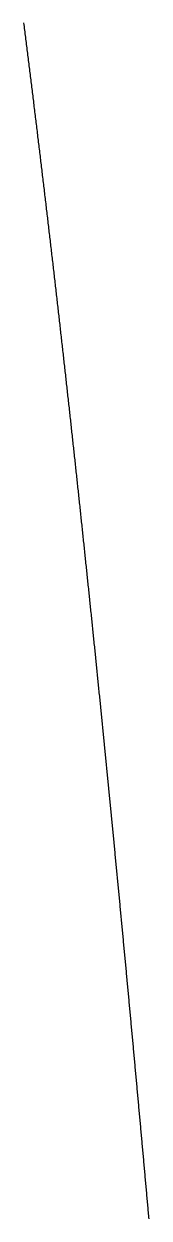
# Model space of a CAD drawing. Header units: millimetres. Extents: x 88 to 97873, y 32 to 55088.
# Drawn here: x 49182.65 to 49183.68, y 5206.29 to 5216.13 of the extents above; entities that cross this region are included whole.
import ezdxf

# ---------------------------------------------------------------- set-up
doc = ezdxf.new("R2010")
doc.units = ezdxf.units.MM
doc.header["$LTSCALE"] = 0.3

msp = doc.modelspace()

# ---------------------------------------------------------------- linework, layer by layer
for p, q in [((49182.6558, 5216.121), (49182.654, 5216.1357)), ((49182.6577, 5216.1063), (49182.6558, 5216.121)), ((49182.6595, 5216.0916), (49182.6577, 5216.1063)), ((49182.6613, 5216.0769), (49182.6595, 5216.0916)), ((49182.6632, 5216.0622), (49182.6613, 5216.0769)), ((49182.665, 5216.0475), (49182.6632, 5216.0622)), ((49182.6669, 5216.0329), (49182.665, 5216.0475)), ((49182.6687, 5216.0182), (49182.6669, 5216.0329)), ((49182.6706, 5216.0035), (49182.6687, 5216.0182)), ((49182.6724, 5215.9888), (49182.6706, 5216.0035)), ((49182.6742, 5215.9741), (49182.6724, 5215.9888)), ((49182.6761, 5215.9595), (49182.6742, 5215.9741)), ((49182.6779, 5215.9448), (49182.6761, 5215.9595)), ((49182.6797, 5215.9301), (49182.6779, 5215.9448)), ((49182.6816, 5215.9154), (49182.6797, 5215.9301)), ((49182.6834, 5215.9008), (49182.6816, 5215.9154)), ((49182.6852, 5215.8861), (49182.6834, 5215.9008)), ((49182.687, 5215.8715), (49182.6852, 5215.8861)), ((49182.6889, 5215.8568), (49182.687, 5215.8715)), ((49182.6907, 5215.8421), (49182.6889, 5215.8568)), ((49182.6925, 5215.8275), (49182.6907, 5215.8421)), ((49182.6943, 5215.8128), (49182.6925, 5215.8275)), ((49182.6962, 5215.7982), (49182.6943, 5215.8128)), ((49182.698, 5215.7835), (49182.6962, 5215.7982)), ((49182.6998, 5215.7689), (49182.698, 5215.7835)), ((49182.7016, 5215.7542), (49182.6998, 5215.7689)), ((49182.7034, 5215.7396), (49182.7016, 5215.7542)), ((49182.7052, 5215.7249), (49182.7034, 5215.7396)), ((49182.707, 5215.7103), (49182.7052, 5215.7249)), ((49182.7088, 5215.6957), (49182.707, 5215.7103)), ((49182.7107, 5215.681), (49182.7088, 5215.6957)), ((49182.7125, 5215.6664), (49182.7107, 5215.681)), ((49182.7143, 5215.6518), (49182.7125, 5215.6664)), ((49182.7161, 5215.6371), (49182.7143, 5215.6518)), ((49182.7179, 5215.6225), (49182.7161, 5215.6371)), ((49182.7197, 5215.6079), (49182.7179, 5215.6225)), ((49182.7215, 5215.5933), (49182.7197, 5215.6079)), ((49182.7233, 5215.5786), (49182.7215, 5215.5933)), ((49182.7251, 5215.564), (49182.7233, 5215.5786)), ((49182.7269, 5215.5494), (49182.7251, 5215.564)), ((49182.7287, 5215.5348), (49182.7269, 5215.5494)), ((49182.7304, 5215.5202), (49182.7287, 5215.5348)), ((49182.7322, 5215.5056), (49182.7304, 5215.5202)), ((49182.734, 5215.491), (49182.7322, 5215.5056)), ((49182.7358, 5215.4764), (49182.734, 5215.491)), ((49182.7376, 5215.4618), (49182.7358, 5215.4764)), ((49182.7394, 5215.4472), (49182.7376, 5215.4618)), ((49182.7412, 5215.4326), (49182.7394, 5215.4472)), ((49182.7429, 5215.418), (49182.7412, 5215.4326)), ((49182.7447, 5215.4034), (49182.7429, 5215.418)), ((49182.7465, 5215.3888), (49182.7447, 5215.4034)), ((49182.7483, 5215.3742), (49182.7465, 5215.3888)), ((49182.7501, 5215.3596), (49182.7483, 5215.3742)), ((49182.7518, 5215.345), (49182.7501, 5215.3596)), ((49182.7536, 5215.3304), (49182.7518, 5215.345)), ((49182.7554, 5215.3158), (49182.7536, 5215.3304)), ((49182.7572, 5215.3013), (49182.7554, 5215.3158)), ((49182.7589, 5215.2867), (49182.7572, 5215.3013)), ((49182.7607, 5215.2721), (49182.7589, 5215.2867)), ((49182.7625, 5215.2575), (49182.7607, 5215.2721)), ((49182.7642, 5215.243), (49182.7625, 5215.2575)), ((49182.766, 5215.2284), (49182.7642, 5215.243)), ((49182.7678, 5215.2138), (49182.766, 5215.2284)), ((49182.7695, 5215.1993), (49182.7678, 5215.2138)), ((49182.7713, 5215.1847), (49182.7695, 5215.1993)), ((49182.773, 5215.1701), (49182.7713, 5215.1847)), ((49182.7748, 5215.1556), (49182.773, 5215.1701)), ((49182.7766, 5215.141), (49182.7748, 5215.1556)), ((49182.7783, 5215.1265), (49182.7766, 5215.141)), ((49182.7801, 5215.1119), (49182.7783, 5215.1265)), ((49182.7818, 5215.0974), (49182.7801, 5215.1119)), ((49182.7836, 5215.0828), (49182.7818, 5215.0974)), ((49182.7853, 5215.0683), (49182.7836, 5215.0828)), ((49182.7871, 5215.0537), (49182.7853, 5215.0683)), ((49182.7888, 5215.0392), (49182.7871, 5215.0537)), ((49182.7906, 5215.0246), (49182.7888, 5215.0392)), ((49182.7923, 5215.0101), (49182.7906, 5215.0246)), ((49182.794, 5214.9956), (49182.7923, 5215.0101)), ((49182.7958, 5214.981), (49182.794, 5214.9956)), ((49182.7975, 5214.9665), (49182.7958, 5214.981)), ((49182.7993, 5214.952), (49182.7975, 5214.9665)), ((49182.801, 5214.9374), (49182.7993, 5214.952)), ((49182.8027, 5214.9229), (49182.801, 5214.9374)), ((49182.8045, 5214.9084), (49182.8027, 5214.9229)), ((49182.8062, 5214.8939), (49182.8045, 5214.9084)), ((49182.8079, 5214.8793), (49182.8062, 5214.8939)), ((49182.8097, 5214.8648), (49182.8079, 5214.8793)), ((49182.8114, 5214.8503), (49182.8097, 5214.8648)), ((49182.8131, 5214.8358), (49182.8114, 5214.8503)), ((49182.8149, 5214.8213), (49182.8131, 5214.8358)), ((49182.8166, 5214.8068), (49182.8149, 5214.8213)), ((49182.8183, 5214.7922), (49182.8166, 5214.8068)), ((49182.82, 5214.7777), (49182.8183, 5214.7922)), ((49182.8217, 5214.7632), (49182.82, 5214.7777)), ((49182.8235, 5214.7487), (49182.8217, 5214.7632)), ((49182.8252, 5214.7342), (49182.8235, 5214.7487)), ((49182.8269, 5214.7197), (49182.8252, 5214.7342)), ((49182.8286, 5214.7052), (49182.8269, 5214.7197)), ((49182.8303, 5214.6907), (49182.8286, 5214.7052)), ((49182.8321, 5214.6763), (49182.8303, 5214.6907)), ((49182.8338, 5214.6618), (49182.8321, 5214.6763)), ((49182.8355, 5214.6473), (49182.8338, 5214.6618)), ((49182.8372, 5214.6328), (49182.8355, 5214.6473)), ((49182.8389, 5214.6183), (49182.8372, 5214.6328)), ((49182.8406, 5214.6038), (49182.8389, 5214.6183)), ((49182.8423, 5214.5893), (49182.8406, 5214.6038)), ((49182.844, 5214.5749), (49182.8423, 5214.5893)), ((49182.8457, 5214.5604), (49182.844, 5214.5749)), ((49182.8474, 5214.5459), (49182.8457, 5214.5604)), ((49182.8491, 5214.5314), (49182.8474, 5214.5459)), ((49182.8508, 5214.517), (49182.8491, 5214.5314)), ((49182.8525, 5214.5025), (49182.8508, 5214.517)), ((49182.8542, 5214.488), (49182.8525, 5214.5025)), ((49182.8559, 5214.4736), (49182.8542, 5214.488)), ((49182.8576, 5214.4591), (49182.8559, 5214.4736)), ((49182.8593, 5214.4446), (49182.8576, 5214.4591)), ((49182.861, 5214.4302), (49182.8593, 5214.4446)), ((49182.8627, 5214.4157), (49182.861, 5214.4302)), ((49182.8644, 5214.4013), (49182.8627, 5214.4157)), ((49182.8661, 5214.3868), (49182.8644, 5214.4013)), ((49182.8677, 5214.3724), (49182.8661, 5214.3868)), ((49182.8694, 5214.3579), (49182.8677, 5214.3724)), ((49182.8711, 5214.3435), (49182.8694, 5214.3579)), ((49182.8728, 5214.329), (49182.8711, 5214.3435)), ((49182.8745, 5214.3146), (49182.8728, 5214.329)), ((49182.8762, 5214.3001), (49182.8745, 5214.3146)), ((49182.8778, 5214.2857), (49182.8762, 5214.3001)), ((49182.8795, 5214.2713), (49182.8778, 5214.2857)), ((49182.8812, 5214.2568), (49182.8795, 5214.2713)), ((49182.8829, 5214.2424), (49182.8812, 5214.2568)), ((49182.8845, 5214.228), (49182.8829, 5214.2424)), ((49182.8862, 5214.2135), (49182.8845, 5214.228)), ((49182.8879, 5214.1991), (49182.8862, 5214.2135)), ((49182.8896, 5214.1847), (49182.8879, 5214.1991)), ((49182.8912, 5214.1703), (49182.8896, 5214.1847)), ((49182.8929, 5214.1558), (49182.8912, 5214.1703)), ((49182.8946, 5214.1414), (49182.8929, 5214.1558)), ((49182.8962, 5214.127), (49182.8946, 5214.1414)), ((49182.8979, 5214.1126), (49182.8962, 5214.127)), ((49182.8996, 5214.0982), (49182.8979, 5214.1126)), ((49182.9012, 5214.0838), (49182.8996, 5214.0982)), ((49182.9029, 5214.0694), (49182.9012, 5214.0838)), ((49182.9045, 5214.0549), (49182.9029, 5214.0694)), ((49182.9062, 5214.0405), (49182.9045, 5214.0549)), ((49182.9079, 5214.0261), (49182.9062, 5214.0405)), ((49182.9095, 5214.0117), (49182.9079, 5214.0261)), ((49182.9112, 5213.9973), (49182.9095, 5214.0117)), ((49182.9128, 5213.9829), (49182.9112, 5213.9973)), ((49182.9145, 5213.9685), (49182.9128, 5213.9829)), ((49182.9161, 5213.9541), (49182.9145, 5213.9685)), ((49182.9178, 5213.9398), (49182.9161, 5213.9541)), ((49182.9194, 5213.9254), (49182.9178, 5213.9398)), ((49182.9211, 5213.911), (49182.9194, 5213.9254)), ((49182.9227, 5213.8966), (49182.9211, 5213.911)), ((49182.9244, 5213.8822), (49182.9227, 5213.8966)), ((49182.926, 5213.8678), (49182.9244, 5213.8822)), ((49182.9276, 5213.8534), (49182.926, 5213.8678)), ((49182.9293, 5213.8391), (49182.9276, 5213.8534)), ((49182.9309, 5213.8247), (49182.9293, 5213.8391)), ((49182.9326, 5213.8103), (49182.9309, 5213.8247)), ((49182.9342, 5213.7959), (49182.9326, 5213.8103)), ((49182.9358, 5213.7816), (49182.9342, 5213.7959)), ((49182.9375, 5213.7672), (49182.9358, 5213.7816)), ((49182.9391, 5213.7528), (49182.9375, 5213.7672)), ((49182.9407, 5213.7385), (49182.9391, 5213.7528)), ((49182.9424, 5213.7241), (49182.9407, 5213.7385)), ((49182.944, 5213.7097), (49182.9424, 5213.7241)), ((49182.9456, 5213.6954), (49182.944, 5213.7097)), ((49182.9473, 5213.681), (49182.9456, 5213.6954)), ((49182.9489, 5213.6667), (49182.9473, 5213.681)), ((49182.9505, 5213.6523), (49182.9489, 5213.6667)), ((49182.9521, 5213.6379), (49182.9505, 5213.6523)), ((49182.9538, 5213.6236), (49182.9521, 5213.6379)), ((49182.9554, 5213.6092), (49182.9538, 5213.6236)), ((49182.957, 5213.5949), (49182.9554, 5213.6092)), ((49182.9586, 5213.5805), (49182.957, 5213.5949)), ((49182.9602, 5213.5662), (49182.9586, 5213.5805)), ((49182.9619, 5213.5519), (49182.9602, 5213.5662)), ((49182.9635, 5213.5375), (49182.9619, 5213.5519)), ((49182.9651, 5213.5232), (49182.9635, 5213.5375)), ((49182.9667, 5213.5088), (49182.9651, 5213.5232)), ((49182.9683, 5213.4945), (49182.9667, 5213.5088)), ((49182.9699, 5213.4802), (49182.9683, 5213.4945)), ((49182.9715, 5213.4658), (49182.9699, 5213.4802)), ((49182.9731, 5213.4515), (49182.9715, 5213.4658)), ((49182.9747, 5213.4372), (49182.9731, 5213.4515)), ((49182.9764, 5213.4229), (49182.9747, 5213.4372)), ((49182.978, 5213.4085), (49182.9764, 5213.4229)), ((49182.9796, 5213.3942), (49182.978, 5213.4085)), ((49182.9812, 5213.3799), (49182.9796, 5213.3942)), ((49182.9828, 5213.3656), (49182.9812, 5213.3799)), ((49182.9844, 5213.3513), (49182.9828, 5213.3656)), ((49182.986, 5213.337), (49182.9844, 5213.3513)), ((49182.9876, 5213.3226), (49182.986, 5213.337)), ((49182.9892, 5213.3083), (49182.9876, 5213.3226)), ((49182.9908, 5213.294), (49182.9892, 5213.3083)), ((49182.9924, 5213.2797), (49182.9908, 5213.294)), ((49182.9939, 5213.2654), (49182.9924, 5213.2797)), ((49182.9955, 5213.2511), (49182.9939, 5213.2654)), ((49182.9971, 5213.2368), (49182.9955, 5213.2511)), ((49182.9987, 5213.2225), (49182.9971, 5213.2368)), ((49183.0003, 5213.2082), (49182.9987, 5213.2225)), ((49183.0019, 5213.1939), (49183.0003, 5213.2082)), ((49183.0035, 5213.1796), (49183.0019, 5213.1939)), ((49183.0051, 5213.1653), (49183.0035, 5213.1796)), ((49183.0067, 5213.151), (49183.0051, 5213.1653)), ((49183.0082, 5213.1367), (49183.0067, 5213.151)), ((49183.0098, 5213.1225), (49183.0082, 5213.1367)), ((49183.0114, 5213.1082), (49183.0098, 5213.1225)), ((49183.013, 5213.0939), (49183.0114, 5213.1082)), ((49183.0146, 5213.0796), (49183.013, 5213.0939)), ((49183.0161, 5213.0653), (49183.0146, 5213.0796)), ((49183.0177, 5213.051), (49183.0161, 5213.0653)), ((49183.0193, 5213.0368), (49183.0177, 5213.051)), ((49183.0209, 5213.0225), (49183.0193, 5213.0368)), ((49183.0224, 5213.0082), (49183.0209, 5213.0225)), ((49183.024, 5212.9939), (49183.0224, 5213.0082)), ((49183.0256, 5212.9797), (49183.024, 5212.9939)), ((49183.0272, 5212.9654), (49183.0256, 5212.9797)), ((49183.0287, 5212.9511), (49183.0272, 5212.9654)), ((49183.0303, 5212.9369), (49183.0287, 5212.9511)), ((49183.0319, 5212.9226), (49183.0303, 5212.9369)), ((49183.0334, 5212.9084), (49183.0319, 5212.9226)), ((49183.035, 5212.8941), (49183.0334, 5212.9084)), ((49183.0366, 5212.8798), (49183.035, 5212.8941)), ((49183.0381, 5212.8656), (49183.0366, 5212.8798)), ((49183.0397, 5212.8513), (49183.0381, 5212.8656)), ((49183.0412, 5212.8371), (49183.0397, 5212.8513)), ((49183.0428, 5212.8228), (49183.0412, 5212.8371)), ((49183.0444, 5212.8086), (49183.0428, 5212.8228)), ((49183.0459, 5212.7943), (49183.0444, 5212.8086)), ((49183.0475, 5212.7801), (49183.0459, 5212.7943)), ((49183.049, 5212.7659), (49183.0475, 5212.7801)), ((49183.0506, 5212.7516), (49183.049, 5212.7659)), ((49183.0521, 5212.7374), (49183.0506, 5212.7516)), ((49183.0537, 5212.7231), (49183.0521, 5212.7374)), ((49183.0552, 5212.7089), (49183.0537, 5212.7231)), ((49183.0568, 5212.6947), (49183.0552, 5212.7089)), ((49183.0583, 5212.6804), (49183.0568, 5212.6947)), ((49183.0599, 5212.6662), (49183.0583, 5212.6804)), ((49183.0614, 5212.652), (49183.0599, 5212.6662)), ((49183.063, 5212.6377), (49183.0614, 5212.652)), ((49183.0645, 5212.6235), (49183.063, 5212.6377)), ((49183.0661, 5212.6093), (49183.0645, 5212.6235)), ((49183.0676, 5212.5951), (49183.0661, 5212.6093)), ((49183.0691, 5212.5808), (49183.0676, 5212.5951)), ((49183.0707, 5212.5666), (49183.0691, 5212.5808)), ((49183.0722, 5212.5524), (49183.0707, 5212.5666)), ((49183.0738, 5212.5382), (49183.0722, 5212.5524)), ((49183.0753, 5212.524), (49183.0738, 5212.5382)), ((49183.0768, 5212.5098), (49183.0753, 5212.524)), ((49183.0784, 5212.4956), (49183.0768, 5212.5098)), ((49183.0799, 5212.4814), (49183.0784, 5212.4956)), ((49183.0814, 5212.4671), (49183.0799, 5212.4814)), ((49183.083, 5212.4529), (49183.0814, 5212.4671)), ((49183.0845, 5212.4387), (49183.083, 5212.4529)), ((49183.086, 5212.4245), (49183.0845, 5212.4387)), ((49183.0876, 5212.4103), (49183.086, 5212.4245)), ((49183.0891, 5212.3961), (49183.0876, 5212.4103)), ((49183.0906, 5212.3819), (49183.0891, 5212.3961)), ((49183.0921, 5212.3677), (49183.0906, 5212.3819)), ((49183.0937, 5212.3536), (49183.0921, 5212.3677)), ((49183.0952, 5212.3394), (49183.0937, 5212.3536)), ((49183.0967, 5212.3252), (49183.0952, 5212.3394)), ((49183.0982, 5212.311), (49183.0967, 5212.3252)), ((49183.0997, 5212.2968), (49183.0982, 5212.311)), ((49183.1013, 5212.2826), (49183.0997, 5212.2968)), ((49183.1028, 5212.2684), (49183.1013, 5212.2826)), ((49183.1043, 5212.2543), (49183.1028, 5212.2684)), ((49183.1058, 5212.2401), (49183.1043, 5212.2543)), ((49183.1073, 5212.2259), (49183.1058, 5212.2401)), ((49183.1088, 5212.2117), (49183.1073, 5212.2259)), ((49183.1103, 5212.1975), (49183.1088, 5212.2117)), ((49183.1119, 5212.1834), (49183.1103, 5212.1975)), ((49183.1134, 5212.1692), (49183.1119, 5212.1834)), ((49183.1149, 5212.155), (49183.1134, 5212.1692)), ((49183.1164, 5212.1409), (49183.1149, 5212.155)), ((49183.1179, 5212.1267), (49183.1164, 5212.1409)), ((49183.1194, 5212.1125), (49183.1179, 5212.1267)), ((49183.1209, 5212.0984), (49183.1194, 5212.1125)), ((49183.1224, 5212.0842), (49183.1209, 5212.0984)), ((49183.1239, 5212.07), (49183.1224, 5212.0842)), ((49183.1254, 5212.0559), (49183.1239, 5212.07)), ((49183.1269, 5212.0417), (49183.1254, 5212.0559)), ((49183.1284, 5212.0276), (49183.1269, 5212.0417)), ((49183.1299, 5212.0134), (49183.1284, 5212.0276)), ((49183.1314, 5211.9993), (49183.1299, 5212.0134)), ((49183.1329, 5211.9851), (49183.1314, 5211.9993)), ((49183.1344, 5211.971), (49183.1329, 5211.9851)), ((49183.1359, 5211.9568), (49183.1344, 5211.971)), ((49183.1374, 5211.9427), (49183.1359, 5211.9568)), ((49183.1389, 5211.9285), (49183.1374, 5211.9427)), ((49183.1404, 5211.9144), (49183.1389, 5211.9285)), ((49183.1419, 5211.9003), (49183.1404, 5211.9144)), ((49183.1434, 5211.8861), (49183.1419, 5211.9003)), ((49183.1449, 5211.872), (49183.1434, 5211.8861)), ((49183.1464, 5211.8578), (49183.1449, 5211.872)), ((49183.1478, 5211.8437), (49183.1464, 5211.8578)), ((49183.1493, 5211.8296), (49183.1478, 5211.8437)), ((49183.1508, 5211.8155), (49183.1493, 5211.8296)), ((49183.1523, 5211.8013), (49183.1508, 5211.8155)), ((49183.1538, 5211.7872), (49183.1523, 5211.8013)), ((49183.1553, 5211.7731), (49183.1538, 5211.7872)), ((49183.1567, 5211.7589), (49183.1553, 5211.7731)), ((49183.1582, 5211.7448), (49183.1567, 5211.7589)), ((49183.1597, 5211.7307), (49183.1582, 5211.7448)), ((49183.1612, 5211.7166), (49183.1597, 5211.7307)), ((49183.1627, 5211.7025), (49183.1612, 5211.7166)), ((49183.1641, 5211.6884), (49183.1627, 5211.7025)), ((49183.1656, 5211.6742), (49183.1641, 5211.6884)), ((49183.1671, 5211.6601), (49183.1656, 5211.6742)), ((49183.1686, 5211.646), (49183.1671, 5211.6601)), ((49183.17, 5211.6319), (49183.1686, 5211.646)), ((49183.1715, 5211.6178), (49183.17, 5211.6319)), ((49183.173, 5211.6037), (49183.1715, 5211.6178)), ((49183.1744, 5211.5896), (49183.173, 5211.6037)), ((49183.1759, 5211.5755), (49183.1744, 5211.5896)), ((49183.1774, 5211.5614), (49183.1759, 5211.5755)), ((49183.1789, 5211.5473), (49183.1774, 5211.5614)), ((49183.1803, 5211.5332), (49183.1789, 5211.5473)), ((49183.1818, 5211.5191), (49183.1803, 5211.5332)), ((49183.1832, 5211.505), (49183.1818, 5211.5191)), ((49183.1847, 5211.4909), (49183.1832, 5211.505)), ((49183.1862, 5211.4768), (49183.1847, 5211.4909)), ((49183.1876, 5211.4627), (49183.1862, 5211.4768)), ((49183.1891, 5211.4486), (49183.1876, 5211.4627)), ((49183.1906, 5211.4345), (49183.1891, 5211.4486)), ((49183.192, 5211.4205), (49183.1906, 5211.4345)), ((49183.1935, 5211.4064), (49183.192, 5211.4205)), ((49183.1949, 5211.3923), (49183.1935, 5211.4064)), ((49183.1964, 5211.3782), (49183.1949, 5211.3923)), ((49183.1978, 5211.3641), (49183.1964, 5211.3782)), ((49183.1993, 5211.3501), (49183.1978, 5211.3641)), ((49183.2007, 5211.336), (49183.1993, 5211.3501)), ((49183.2022, 5211.3219), (49183.2007, 5211.336)), ((49183.2037, 5211.3078), (49183.2022, 5211.3219)), ((49183.2051, 5211.2938), (49183.2037, 5211.3078)), ((49183.2066, 5211.2797), (49183.2051, 5211.2938)), ((49183.208, 5211.2656), (49183.2066, 5211.2797)), ((49183.2094, 5211.2516), (49183.208, 5211.2656)), ((49183.2109, 5211.2375), (49183.2094, 5211.2516)), ((49183.2123, 5211.2234), (49183.2109, 5211.2375)), ((49183.2138, 5211.2094), (49183.2123, 5211.2234)), ((49183.2152, 5211.1953), (49183.2138, 5211.2094)), ((49183.2167, 5211.1812), (49183.2152, 5211.1953)), ((49183.2181, 5211.1672), (49183.2167, 5211.1812)), ((49183.2196, 5211.1531), (49183.2181, 5211.1672)), ((49183.221, 5211.1391), (49183.2196, 5211.1531)), ((49183.2224, 5211.125), (49183.221, 5211.1391)), ((49183.2239, 5211.111), (49183.2224, 5211.125)), ((49183.2253, 5211.0969), (49183.2239, 5211.111)), ((49183.2268, 5211.0829), (49183.2253, 5211.0969)), ((49183.2282, 5211.0688), (49183.2268, 5211.0829)), ((49183.2296, 5211.0548), (49183.2282, 5211.0688)), ((49183.2311, 5211.0407), (49183.2296, 5211.0548)), ((49183.2325, 5211.0267), (49183.2311, 5211.0407)), ((49183.2339, 5211.0127), (49183.2325, 5211.0267)), ((49183.2354, 5210.9986), (49183.2339, 5211.0127)), ((49183.2368, 5210.9846), (49183.2354, 5210.9986)), ((49183.2382, 5210.9705), (49183.2368, 5210.9846)), ((49183.2396, 5210.9565), (49183.2382, 5210.9705)), ((49183.2411, 5210.9425), (49183.2396, 5210.9565)), ((49183.2425, 5210.9284), (49183.2411, 5210.9425)), ((49183.2439, 5210.9144), (49183.2425, 5210.9284)), ((49183.2453, 5210.9004), (49183.2439, 5210.9144)), ((49183.2468, 5210.8863), (49183.2453, 5210.9004)), ((49183.2482, 5210.8723), (49183.2468, 5210.8863)), ((49183.2496, 5210.8583), (49183.2482, 5210.8723)), ((49183.251, 5210.8443), (49183.2496, 5210.8583)), ((49183.2525, 5210.8303), (49183.251, 5210.8443)), ((49183.2539, 5210.8162), (49183.2525, 5210.8303)), ((49183.2553, 5210.8022), (49183.2539, 5210.8162)), ((49183.2567, 5210.7882), (49183.2553, 5210.8022)), ((49183.2581, 5210.7742), (49183.2567, 5210.7882)), ((49183.2596, 5210.7602), (49183.2581, 5210.7742)), ((49183.261, 5210.7462), (49183.2596, 5210.7602)), ((49183.2624, 5210.7321), (49183.261, 5210.7462)), ((49183.2638, 5210.7181), (49183.2624, 5210.7321)), ((49183.2652, 5210.7041), (49183.2638, 5210.7181)), ((49183.2666, 5210.6901), (49183.2652, 5210.7041)), ((49183.268, 5210.6761), (49183.2666, 5210.6901)), ((49183.2694, 5210.6621), (49183.268, 5210.6761)), ((49183.2709, 5210.6481), (49183.2694, 5210.6621)), ((49183.2723, 5210.6341), (49183.2709, 5210.6481)), ((49183.2737, 5210.6201), (49183.2723, 5210.6341)), ((49183.2751, 5210.6061), (49183.2737, 5210.6201)), ((49183.2765, 5210.5921), (49183.2751, 5210.6061)), ((49183.2779, 5210.5781), (49183.2765, 5210.5921)), ((49183.2793, 5210.5641), (49183.2779, 5210.5781)), ((49183.2807, 5210.5501), (49183.2793, 5210.5641)), ((49183.2821, 5210.5361), (49183.2807, 5210.5501)), ((49183.2835, 5210.5222), (49183.2821, 5210.5361)), ((49183.2849, 5210.5082), (49183.2835, 5210.5222)), ((49183.2863, 5210.4942), (49183.2849, 5210.5082)), ((49183.2877, 5210.4802), (49183.2863, 5210.4942)), ((49183.2891, 5210.4662), (49183.2877, 5210.4802)), ((49183.2905, 5210.4522), (49183.2891, 5210.4662)), ((49183.2919, 5210.4382), (49183.2905, 5210.4522)), ((49183.2933, 5210.4243), (49183.2919, 5210.4382)), ((49183.2947, 5210.4103), (49183.2933, 5210.4243)), ((49183.2961, 5210.3963), (49183.2947, 5210.4103)), ((49183.2975, 5210.3823), (49183.2961, 5210.3963)), ((49183.2989, 5210.3684), (49183.2975, 5210.3823)), ((49183.3003, 5210.3544), (49183.2989, 5210.3684)), ((49183.3017, 5210.3404), (49183.3003, 5210.3544)), ((49183.3031, 5210.3265), (49183.3017, 5210.3404)), ((49183.3044, 5210.3125), (49183.3031, 5210.3265)), ((49183.3058, 5210.2985), (49183.3044, 5210.3125)), ((49183.3072, 5210.2846), (49183.3058, 5210.2985)), ((49183.3086, 5210.2706), (49183.3072, 5210.2846)), ((49183.31, 5210.2566), (49183.3086, 5210.2706)), ((49183.3114, 5210.2427), (49183.31, 5210.2566)), ((49183.3128, 5210.2287), (49183.3114, 5210.2427)), ((49183.3141, 5210.2148), (49183.3128, 5210.2287)), ((49183.3155, 5210.2008), (49183.3141, 5210.2148)), ((49183.3169, 5210.1868), (49183.3155, 5210.2008)), ((49183.3183, 5210.1729), (49183.3169, 5210.1868)), ((49183.3197, 5210.1589), (49183.3183, 5210.1729)), ((49183.3211, 5210.145), (49183.3197, 5210.1589)), ((49183.3224, 5210.131), (49183.3211, 5210.145)), ((49183.3238, 5210.1171), (49183.3224, 5210.131)), ((49183.3252, 5210.1031), (49183.3238, 5210.1171)), ((49183.3266, 5210.0892), (49183.3252, 5210.1031)), ((49183.328, 5210.0753), (49183.3266, 5210.0892)), ((49183.3293, 5210.0613), (49183.328, 5210.0753)), ((49183.3307, 5210.0474), (49183.3293, 5210.0613)), ((49183.3321, 5210.0334), (49183.3307, 5210.0474)), ((49183.3334, 5210.0195), (49183.3321, 5210.0334)), ((49183.3348, 5210.0056), (49183.3334, 5210.0195)), ((49183.3362, 5209.9916), (49183.3348, 5210.0056)), ((49183.3376, 5209.9777), (49183.3362, 5209.9916)), ((49183.3389, 5209.9637), (49183.3376, 5209.9777)), ((49183.3403, 5209.9498), (49183.3389, 5209.9637)), ((49183.3417, 5209.9359), (49183.3403, 5209.9498)), ((49183.343, 5209.922), (49183.3417, 5209.9359)), ((49183.3444, 5209.908), (49183.343, 5209.922)), ((49183.3458, 5209.8941), (49183.3444, 5209.908)), ((49183.3471, 5209.8802), (49183.3458, 5209.8941)), ((49183.3485, 5209.8663), (49183.3471, 5209.8802)), ((49183.3499, 5209.8523), (49183.3485, 5209.8663)), ((49183.3512, 5209.8384), (49183.3499, 5209.8523)), ((49183.3526, 5209.8245), (49183.3512, 5209.8384)), ((49183.354, 5209.8106), (49183.3526, 5209.8245)), ((49183.3553, 5209.7967), (49183.354, 5209.8106)), ((49183.3567, 5209.7827), (49183.3553, 5209.7967)), ((49183.358, 5209.7688), (49183.3567, 5209.7827)), ((49183.3594, 5209.7549), (49183.358, 5209.7688)), ((49183.3608, 5209.741), (49183.3594, 5209.7549)), ((49183.3621, 5209.7271), (49183.3608, 5209.741)), ((49183.3635, 5209.7132), (49183.3621, 5209.7271)), ((49183.3648, 5209.6993), (49183.3635, 5209.7132)), ((49183.3662, 5209.6854), (49183.3648, 5209.6993)), ((49183.3675, 5209.6715), (49183.3662, 5209.6854)), ((49183.3689, 5209.6576), (49183.3675, 5209.6715)), ((49183.3702, 5209.6437), (49183.3689, 5209.6576)), ((49183.3716, 5209.6298), (49183.3702, 5209.6437)), ((49183.3729, 5209.6159), (49183.3716, 5209.6298)), ((49183.3743, 5209.602), (49183.3729, 5209.6159)), ((49183.3756, 5209.5881), (49183.3743, 5209.602)), ((49183.377, 5209.5742), (49183.3756, 5209.5881)), ((49183.3783, 5209.5603), (49183.377, 5209.5742)), ((49183.3797, 5209.5464), (49183.3783, 5209.5603)), ((49183.381, 5209.5325), (49183.3797, 5209.5464)), ((49183.3824, 5209.5186), (49183.381, 5209.5325)), ((49183.3837, 5209.5047), (49183.3824, 5209.5186)), ((49183.3851, 5209.4908), (49183.3837, 5209.5047)), ((49183.3864, 5209.4769), (49183.3851, 5209.4908)), ((49183.3878, 5209.4631), (49183.3864, 5209.4769)), ((49183.3891, 5209.4492), (49183.3878, 5209.4631)), ((49183.3905, 5209.4353), (49183.3891, 5209.4492)), ((49183.3918, 5209.4214), (49183.3905, 5209.4353)), ((49183.3931, 5209.4075), (49183.3918, 5209.4214)), ((49183.3945, 5209.3937), (49183.3931, 5209.4075)), ((49183.3958, 5209.3798), (49183.3945, 5209.3937)), ((49183.3972, 5209.3659), (49183.3958, 5209.3798)), ((49183.3985, 5209.352), (49183.3972, 5209.3659)), ((49183.3998, 5209.3381), (49183.3985, 5209.352)), ((49183.4012, 5209.3243), (49183.3998, 5209.3381)), ((49183.4025, 5209.3104), (49183.4012, 5209.3243)), ((49183.4038, 5209.2965), (49183.4025, 5209.3104)), ((49183.4052, 5209.2827), (49183.4038, 5209.2965)), ((49183.4065, 5209.2688), (49183.4052, 5209.2827)), ((49183.4078, 5209.2549), (49183.4065, 5209.2688)), ((49183.4092, 5209.2411), (49183.4078, 5209.2549)), ((49183.4105, 5209.2272), (49183.4092, 5209.2411)), ((49183.4118, 5209.2133), (49183.4105, 5209.2272)), ((49183.4132, 5209.1995), (49183.4118, 5209.2133)), ((49183.4145, 5209.1856), (49183.4132, 5209.1995)), ((49183.4158, 5209.1718), (49183.4145, 5209.1856)), ((49183.4172, 5209.1579), (49183.4158, 5209.1718)), ((49183.4185, 5209.1441), (49183.4172, 5209.1579)), ((49183.4198, 5209.1302), (49183.4185, 5209.1441)), ((49183.4211, 5209.1163), (49183.4198, 5209.1302)), ((49183.4225, 5209.1025), (49183.4211, 5209.1163)), ((49183.4238, 5209.0886), (49183.4225, 5209.1025)), ((49183.4251, 5209.0748), (49183.4238, 5209.0886)), ((49183.4264, 5209.0609), (49183.4251, 5209.0748)), ((49183.4278, 5209.0471), (49183.4264, 5209.0609)), ((49183.4291, 5209.0333), (49183.4278, 5209.0471)), ((49183.4304, 5209.0194), (49183.4291, 5209.0333)), ((49183.4317, 5209.0056), (49183.4304, 5209.0194)), ((49183.433, 5208.9917), (49183.4317, 5209.0056)), ((49183.4344, 5208.9779), (49183.433, 5208.9917)), ((49183.4357, 5208.964), (49183.4344, 5208.9779)), ((49183.437, 5208.9502), (49183.4357, 5208.964)), ((49183.4383, 5208.9364), (49183.437, 5208.9502)), ((49183.4396, 5208.9225), (49183.4383, 5208.9364)), ((49183.441, 5208.9087), (49183.4396, 5208.9225)), ((49183.4423, 5208.8949), (49183.441, 5208.9087)), ((49183.4436, 5208.881), (49183.4423, 5208.8949)), ((49183.4449, 5208.8672), (49183.4436, 5208.881)), ((49183.4462, 5208.8534), (49183.4449, 5208.8672)), ((49183.4475, 5208.8395), (49183.4462, 5208.8534)), ((49183.4488, 5208.8257), (49183.4475, 5208.8395)), ((49183.4502, 5208.8119), (49183.4488, 5208.8257)), ((49183.4515, 5208.7981), (49183.4502, 5208.8119)), ((49183.4528, 5208.7842), (49183.4515, 5208.7981)), ((49183.4541, 5208.7704), (49183.4528, 5208.7842)), ((49183.4554, 5208.7566), (49183.4541, 5208.7704)), ((49183.4567, 5208.7428), (49183.4554, 5208.7566)), ((49183.458, 5208.729), (49183.4567, 5208.7428)), ((49183.4593, 5208.7151), (49183.458, 5208.729)), ((49183.4606, 5208.7013), (49183.4593, 5208.7151)), ((49183.4619, 5208.6875), (49183.4606, 5208.7013)), ((49183.4632, 5208.6737), (49183.4619, 5208.6875)), ((49183.4645, 5208.6599), (49183.4632, 5208.6737)), ((49183.4659, 5208.6461), (49183.4645, 5208.6599)), ((49183.4672, 5208.6323), (49183.4659, 5208.6461)), ((49183.4685, 5208.6185), (49183.4672, 5208.6323)), ((49183.4698, 5208.6046), (49183.4685, 5208.6185)), ((49183.4711, 5208.5908), (49183.4698, 5208.6046)), ((49183.4724, 5208.577), (49183.4711, 5208.5908)), ((49183.4737, 5208.5632), (49183.4724, 5208.577)), ((49183.475, 5208.5494), (49183.4737, 5208.5632)), ((49183.4763, 5208.5356), (49183.475, 5208.5494)), ((49183.4776, 5208.5218), (49183.4763, 5208.5356)), ((49183.4789, 5208.508), (49183.4776, 5208.5218)), ((49183.4802, 5208.4942), (49183.4789, 5208.508)), ((49183.4815, 5208.4804), (49183.4802, 5208.4942)), ((49183.4828, 5208.4666), (49183.4815, 5208.4804)), ((49183.4841, 5208.4528), (49183.4828, 5208.4666)), ((49183.4853, 5208.439), (49183.4841, 5208.4528)), ((49183.4866, 5208.4252), (49183.4853, 5208.439)), ((49183.4879, 5208.4115), (49183.4866, 5208.4252)), ((49183.4892, 5208.3977), (49183.4879, 5208.4115)), ((49183.4905, 5208.3839), (49183.4892, 5208.3977)), ((49183.4918, 5208.3701), (49183.4905, 5208.3839)), ((49183.4931, 5208.3563), (49183.4918, 5208.3701)), ((49183.4944, 5208.3425), (49183.4931, 5208.3563)), ((49183.4957, 5208.3287), (49183.4944, 5208.3425)), ((49183.497, 5208.3149), (49183.4957, 5208.3287)), ((49183.4983, 5208.3012), (49183.497, 5208.3149)), ((49183.4996, 5208.2874), (49183.4983, 5208.3012)), ((49183.5009, 5208.2736), (49183.4996, 5208.2874)), ((49183.5021, 5208.2598), (49183.5009, 5208.2736)), ((49183.5034, 5208.246), (49183.5021, 5208.2598)), ((49183.5047, 5208.2323), (49183.5034, 5208.246)), ((49183.506, 5208.2185), (49183.5047, 5208.2323)), ((49183.5073, 5208.2047), (49183.506, 5208.2185)), ((49183.5086, 5208.1909), (49183.5073, 5208.2047)), ((49183.5099, 5208.1772), (49183.5086, 5208.1909)), ((49183.5111, 5208.1634), (49183.5099, 5208.1772)), ((49183.5124, 5208.1496), (49183.5111, 5208.1634)), ((49183.5137, 5208.1359), (49183.5124, 5208.1496)), ((49183.515, 5208.1221), (49183.5137, 5208.1359)), ((49183.5163, 5208.1083), (49183.515, 5208.1221)), ((49183.5176, 5208.0946), (49183.5163, 5208.1083)), ((49183.5188, 5208.0808), (49183.5176, 5208.0946)), ((49183.5201, 5208.067), (49183.5188, 5208.0808)), ((49183.5214, 5208.0533), (49183.5201, 5208.067)), ((49183.5227, 5208.0395), (49183.5214, 5208.0533)), ((49183.524, 5208.0257), (49183.5227, 5208.0395)), ((49183.5252, 5208.012), (49183.524, 5208.0257)), ((49183.5265, 5207.9982), (49183.5252, 5208.012)), ((49183.5278, 5207.9845), (49183.5265, 5207.9982)), ((49183.5291, 5207.9707), (49183.5278, 5207.9845)), ((49183.5303, 5207.957), (49183.5291, 5207.9707)), ((49183.5316, 5207.9432), (49183.5303, 5207.957)), ((49183.5329, 5207.9295), (49183.5316, 5207.9432)), ((49183.5342, 5207.9157), (49183.5329, 5207.9295)), ((49183.5354, 5207.902), (49183.5342, 5207.9157)), ((49183.5367, 5207.8882), (49183.5354, 5207.902)), ((49183.538, 5207.8745), (49183.5367, 5207.8882)), ((49183.5393, 5207.8607), (49183.538, 5207.8745)), ((49183.5405, 5207.847), (49183.5393, 5207.8607)), ((49183.5418, 5207.8332), (49183.5405, 5207.847)), ((49183.5431, 5207.8195), (49183.5418, 5207.8332)), ((49183.5443, 5207.8057), (49183.5431, 5207.8195)), ((49183.5456, 5207.792), (49183.5443, 5207.8057)), ((49183.5469, 5207.7782), (49183.5456, 5207.792)), ((49183.5482, 5207.7645), (49183.5469, 5207.7782)), ((49183.5494, 5207.7508), (49183.5482, 5207.7645)), ((49183.5507, 5207.737), (49183.5494, 5207.7508)), ((49183.552, 5207.7233), (49183.5507, 5207.737)), ((49183.5532, 5207.7096), (49183.552, 5207.7233)), ((49183.5545, 5207.6958), (49183.5532, 5207.7096)), ((49183.5558, 5207.6821), (49183.5545, 5207.6958)), ((49183.557, 5207.6684), (49183.5558, 5207.6821)), ((49183.5583, 5207.6546), (49183.557, 5207.6684)), ((49183.5595, 5207.6409), (49183.5583, 5207.6546)), ((49183.5608, 5207.6272), (49183.5595, 5207.6409)), ((49183.5621, 5207.6134), (49183.5608, 5207.6272)), ((49183.5633, 5207.5997), (49183.5621, 5207.6134)), ((49183.5646, 5207.586), (49183.5633, 5207.5997)), ((49183.5659, 5207.5723), (49183.5646, 5207.586)), ((49183.5671, 5207.5585), (49183.5659, 5207.5723)), ((49183.5684, 5207.5448), (49183.5671, 5207.5585)), ((49183.5696, 5207.5311), (49183.5684, 5207.5448)), ((49183.5709, 5207.5174), (49183.5696, 5207.5311)), ((49183.5722, 5207.5037), (49183.5709, 5207.5174)), ((49183.5734, 5207.4899), (49183.5722, 5207.5037)), ((49183.5747, 5207.4762), (49183.5734, 5207.4899)), ((49183.5759, 5207.4625), (49183.5747, 5207.4762)), ((49183.5772, 5207.4488), (49183.5759, 5207.4625)), ((49183.5785, 5207.4351), (49183.5772, 5207.4488)), ((49183.5797, 5207.4214), (49183.5785, 5207.4351)), ((49183.581, 5207.4076), (49183.5797, 5207.4214)), ((49183.5822, 5207.3939), (49183.581, 5207.4076)), ((49183.5835, 5207.3802), (49183.5822, 5207.3939)), ((49183.5847, 5207.3665), (49183.5835, 5207.3802)), ((49183.586, 5207.3528), (49183.5847, 5207.3665)), ((49183.5872, 5207.3391), (49183.586, 5207.3528)), ((49183.5885, 5207.3254), (49183.5872, 5207.3391)), ((49183.5897, 5207.3117), (49183.5885, 5207.3254)), ((49183.591, 5207.298), (49183.5897, 5207.3117)), ((49183.5922, 5207.2843), (49183.591, 5207.298)), ((49183.5935, 5207.2706), (49183.5922, 5207.2843)), ((49183.5948, 5207.2569), (49183.5935, 5207.2706)), ((49183.596, 5207.2432), (49183.5948, 5207.2569)), ((49183.5973, 5207.2295), (49183.596, 5207.2432)), ((49183.5985, 5207.2158), (49183.5973, 5207.2295)), ((49183.5997, 5207.2021), (49183.5985, 5207.2158)), ((49183.601, 5207.1884), (49183.5997, 5207.2021)), ((49183.6022, 5207.1747), (49183.601, 5207.1884)), ((49183.6035, 5207.161), (49183.6022, 5207.1747)), ((49183.6047, 5207.1473), (49183.6035, 5207.161)), ((49183.606, 5207.1336), (49183.6047, 5207.1473)), ((49183.6072, 5207.1199), (49183.606, 5207.1336)), ((49183.6085, 5207.1062), (49183.6072, 5207.1199)), ((49183.6097, 5207.0925), (49183.6085, 5207.1062)), ((49183.611, 5207.0788), (49183.6097, 5207.0925)), ((49183.6122, 5207.0651), (49183.611, 5207.0788)), ((49183.6135, 5207.0515), (49183.6122, 5207.0651)), ((49183.6147, 5207.0378), (49183.6135, 5207.0515)), ((49183.6159, 5207.0241), (49183.6147, 5207.0378)), ((49183.6172, 5207.0104), (49183.6159, 5207.0241)), ((49183.6184, 5206.9967), (49183.6172, 5207.0104)), ((49183.6197, 5206.983), (49183.6184, 5206.9967)), ((49183.6209, 5206.9694), (49183.6197, 5206.983)), ((49183.6222, 5206.9557), (49183.6209, 5206.9694)), ((49183.6234, 5206.942), (49183.6222, 5206.9557)), ((49183.6246, 5206.9283), (49183.6234, 5206.942)), ((49183.6259, 5206.9146), (49183.6246, 5206.9283)), ((49183.6271, 5206.901), (49183.6259, 5206.9146)), ((49183.6284, 5206.8873), (49183.6271, 5206.901)), ((49183.6296, 5206.8736), (49183.6284, 5206.8873)), ((49183.6308, 5206.8599), (49183.6296, 5206.8736)), ((49183.6321, 5206.8463), (49183.6308, 5206.8599)), ((49183.6333, 5206.8326), (49183.6321, 5206.8463)), ((49183.6346, 5206.8189), (49183.6333, 5206.8326)), ((49183.6358, 5206.8053), (49183.6346, 5206.8189)), ((49183.637, 5206.7916), (49183.6358, 5206.8053)), ((49183.6383, 5206.7779), (49183.637, 5206.7916)), ((49183.6395, 5206.7643), (49183.6383, 5206.7779)), ((49183.6407, 5206.7506), (49183.6395, 5206.7643)), ((49183.642, 5206.7369), (49183.6407, 5206.7506)), ((49183.6432, 5206.7233), (49183.642, 5206.7369)), ((49183.6444, 5206.7096), (49183.6432, 5206.7233)), ((49183.6457, 5206.6959), (49183.6444, 5206.7096)), ((49183.6469, 5206.6823), (49183.6457, 5206.6959)), ((49183.6481, 5206.6686), (49183.6469, 5206.6823)), ((49183.6494, 5206.655), (49183.6481, 5206.6686)), ((49183.6506, 5206.6413), (49183.6494, 5206.655)), ((49183.6518, 5206.6276), (49183.6506, 5206.6413)), ((49183.6531, 5206.614), (49183.6518, 5206.6276)), ((49183.6543, 5206.6003), (49183.6531, 5206.614)), ((49183.6555, 5206.5867), (49183.6543, 5206.6003)), ((49183.6568, 5206.573), (49183.6555, 5206.5867)), ((49183.658, 5206.5594), (49183.6568, 5206.573)), ((49183.6592, 5206.5457), (49183.658, 5206.5594)), ((49183.6604, 5206.5321), (49183.6592, 5206.5457)), ((49183.6617, 5206.5184), (49183.6604, 5206.5321)), ((49183.6629, 5206.5048), (49183.6617, 5206.5184)), ((49183.6641, 5206.4911), (49183.6629, 5206.5048)), ((49183.6654, 5206.4775), (49183.6641, 5206.4911)), ((49183.6666, 5206.4638), (49183.6654, 5206.4775)), ((49183.6678, 5206.4502), (49183.6666, 5206.4638)), ((49183.669, 5206.4365), (49183.6678, 5206.4502)), ((49183.6703, 5206.4229), (49183.669, 5206.4365)), ((49183.6715, 5206.4092), (49183.6703, 5206.4229)), ((49183.6727, 5206.3956), (49183.6715, 5206.4092)), ((49183.6739, 5206.3819), (49183.6727, 5206.3956)), ((49183.6752, 5206.3683), (49183.6739, 5206.3819)), ((49183.6764, 5206.3547), (49183.6752, 5206.3683)), ((49183.6776, 5206.341), (49183.6764, 5206.3547)), ((49183.6788, 5206.3274), (49183.6776, 5206.341)), ((49183.6801, 5206.3137), (49183.6788, 5206.3274)), ((49183.6813, 5206.3001), (49183.6801, 5206.3137)), ((49183.6825, 5206.2865), (49183.6813, 5206.3001))]:
    msp.add_line(p, q)

doc.saveas('drawing.dxf')
